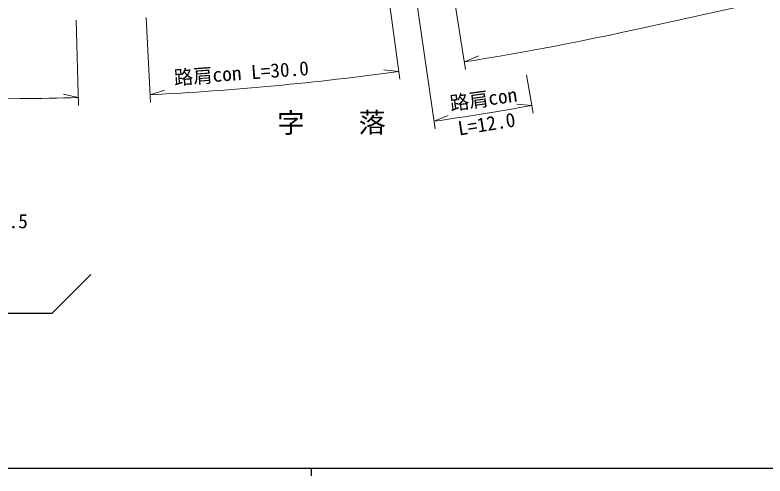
# Model space of a CAD drawing. Units: millimetres at full size, sheet at 1:1000, with parts at other scales. Extents: x 40000 to 680000, y 20000 to 380000.
# Drawn here: x 230712 to 327580, y 204000 to 263513 of the extents above; entities that cross this region are included whole.
import ezdxf
from ezdxf.enums import TextEntityAlignment as Align

# ---------------------------------------------------------------- set-up
doc = ezdxf.new("R2010")
doc.units = ezdxf.units.MM
doc.header["$LTSCALE"] = 1000
for name, color, linetype, lineweight in [('M-BGD', 7, 'Continuous', 25), ('M-STR-HTXT', 7, 'Continuous', 13), ('M-TTL-BAND', 7, 'Continuous', 25)]:
    doc.layers.add(name, color=color, linetype=linetype, lineweight=lineweight)
doc.layers.add('M-BMK-HTXT', color=7, linetype='Continuous')
doc.styles.add('ＭＳ ゴシック', font='')
doc.styles.get('ＭＳ ゴシック').set_extended_font_data('MS Gothic')

msp = doc.modelspace()

# ---------------------------------------------------------------- linework, layer by layer
at = {"layer": 'M-BGD'}
for p, q in [((235500, 225000), (240500, 230000)), ((180500, 225000), (235500, 225000))]:
    msp.add_line(p, q, dxfattribs=at)
at = {"layer": 'M-STR-HTXT'}
for p, q in [((311670, 261810), (339322, 267932)), ((282410, 266611), (285000, 248798)), ((287193, 267338), (288917, 256474)), ((278952, 266125), (280433, 255225)), ((238598, 262846), (238896, 251850)), ((247646, 263200), (248209, 252214)), ((288760, 257462), (290558, 258253)), ((280299, 256216), (278349, 256455)), ((296774, 255772), (297654, 250850)), ((248158, 253213), (250030, 253810)), ((238869, 252849), (236956, 253298)), ((71294, 251506), (231368, 252719)), ((297478, 251834), (295520, 251992)), ((284856, 249788), (286665, 250556))]:
    msp.add_line(p, q, dxfattribs=at)
for radius, start, end in [(385000, 279.01256, 282.48341), (385000, 272.93429, 277.73976), (385000, 270.43433, 271.55081), (392000, 278.27332, 280.14234)]:
    msp.add_arc((228449, 637708), radius, start, end, dxfattribs=at)
at = {"layer": 'M-TTL-BAND'}
for p, q in [((40000, 205000), (579000, 205000)), ((268956, 205000), (268956, 204000))]:
    msp.add_line(p, q, dxfattribs=at)

# ---------------------------------------------------------------- texts
at = {"layer": 'M-BMK-HTXT', "style": 'ＭＳ ゴシック'}
msp.add_text('字\u3000\u3000落', height=2566, rotation=0.219, dxfattribs=at).set_placement((264602, 247532), align=Align.BOTTOM_LEFT)
at = {"layer": 'M-STR-HTXT', "style": 'ＭＳ ゴシック'}
for s, rotation, p in [('路肩con L=30.0', 4.151, (260049, 254577)), ('路肩con', 7.721, (291405, 251212))]:
    msp.add_text(s, height=1833, rotation=rotation, dxfattribs=at).set_placement(p, align=Align.BOTTOM_CENTER)
msp.add_text('L=12.0', height=1833, rotation=9.152, dxfattribs=at).set_placement((291478, 250356), align=Align.TOP_CENTER)
msp.add_text('0.5', height=1833, dxfattribs=at).set_placement((230500, 235433), align=Align.BOTTOM_CENTER)

doc.saveas('drawing.dxf')
